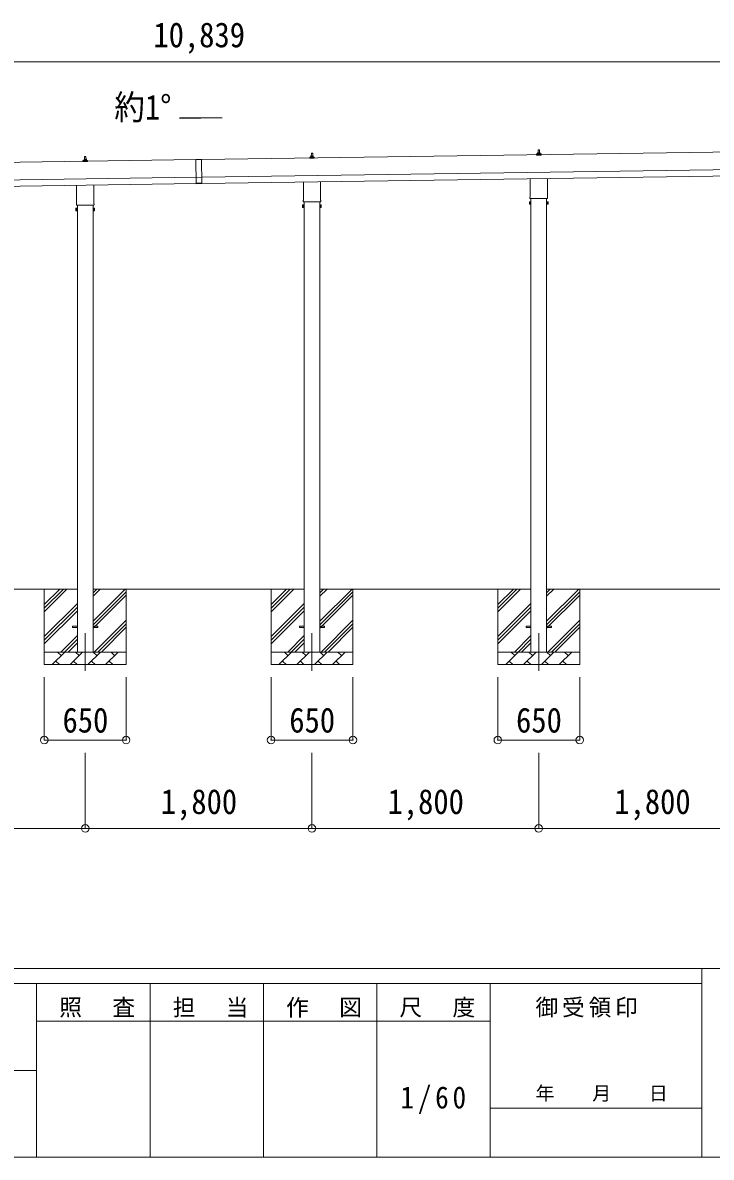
# Model space of a CAD drawing. Units: millimetres at full size, sheet at 1:60. Extents: x -16864 to 16864, y -11640 to 11640.
# Drawn here: x 5292 to 10758, y -11640 to -2630 of the extents above; entities that cross this region are included whole.
import ezdxf
from ezdxf.enums import TextEntityAlignment as Align

# ---------------------------------------------------------------- set-up
doc = ezdxf.new("R2010")
doc.units = ezdxf.units.MM
doc.header["$LTSCALE"] = 60
doc.header["$PDMODE"] = 32
doc.header["$PDSIZE"] = 60
doc.linetypes.add('CHAIN1', pattern=[8, 5, -1, 1, -1])
for name, color, linetype, lineweight in [('0-1_Defpoints', 7, 'CHAIN1', 9), ('0-2_TEXT1', 4, 'Continuous', 9), ('0-3_SHAPE', 7, 'Continuous', 9), ('0-7_PARTS2', 7, 'Continuous', 9), ('0-8_TABLE1', 6, 'Continuous', 9), ('F-0', 7, 'Continuous', 9)]:
    doc.layers.add(name, color=color, linetype=linetype, lineweight=lineweight)
doc.styles.add('ＭＳ ゴシック', font='')
doc.styles.get('ＭＳ ゴシック').set_extended_font_data('MS Gothic')

msp = doc.modelspace()

# ---------------------------------------------------------------- linework, layer by layer
at = {"layer": '0-1_Defpoints'}
for p, q in [((5788, -7477.47), (5788, -7826.47)), ((7588, -7477.47), (7588, -7826.47)), ((9388, -7477.47), (9388, -7826.47))]:
    msp.add_line(p, q, dxfattribs=at)
at = {"layer": '0-2_TEXT1'}
for p, q in [((6875.91, -3386.64), (6539.91, -3391.44)), ((5782.31, -3716.78), (5783.04, -3693.26)), ((5784.04, -3692.28), (5792.58, -3692.28)), ((5793.58, -3693.26), (5794.31, -3716.78)), ((12075.7, -3639.81), (6710.75, -3716.45)), ((7578.31, -3695.28), (7578.31, -3691.07)), ((7579.31, -3691.07), (7597.31, -3691.07)), ((7582.31, -3691.07), (7583.04, -3667.55)), ((7584.04, -3666.57), (7592.58, -3666.57)), ((7593.58, -3667.55), (7594.31, -3691.07)), ((7598.31, -3695.28), (7598.31, -3691.07)), ((9370.06, -3680.86), (9370.06, -3673.14)), ((9406.56, -3680.86), (9370.06, -3680.86)), ((9370.44, -3672.36), (9406.18, -3672.36)), ((9370.82, -3672.17), (9377.55, -3670.54)), ((9377.93, -3670.36), (9398.69, -3670.36)), ((9378.31, -3669.57), (9378.31, -3665.36)), ((9379.31, -3665.36), (9397.31, -3665.36)), ((9382.31, -3665.36), (9383.04, -3641.83)), ((9384.04, -3640.86), (9392.58, -3640.86)), ((9393.58, -3641.83), (9394.31, -3665.36)), ((9398.31, -3669.57), (9398.31, -3665.36)), ((9405.8, -3672.17), (9399.07, -3670.54)), ((9406.56, -3680.86), (9406.56, -3673.14)), ((6665.75, -3717.1), (1300.8, -3793.74)), ((5770.06, -3732.28), (5770.06, -3724.57)), ((5806.56, -3732.28), (5770.06, -3732.28)), ((5770.44, -3723.78), (5806.18, -3723.78)), ((5770.82, -3723.6), (5777.55, -3721.97)), ((5777.93, -3721.78), (5798.69, -3721.78)), ((5778.31, -3721), (5778.31, -3716.78)), ((5779.31, -3716.78), (5797.31, -3716.78)), ((5798.31, -3721), (5798.31, -3716.78)), ((5805.8, -3723.6), (5799.07, -3721.97)), ((5806.56, -3732.28), (5806.56, -3724.57)), ((6665.74, -3716.1), (6710.73, -3715.45)), ((6665.74, -3716.1), (6668.49, -3908.58)), ((6710.75, -3716.45), (6665.75, -3717.1)), ((6710.73, -3715.45), (6713.48, -3907.93)), ((6712.75, -3856.44), (12077.7, -3779.8)), ((7570.06, -3706.57), (7570.06, -3698.86)), ((7606.56, -3706.57), (7570.06, -3706.57)), ((7570.44, -3698.07), (7606.18, -3698.07)), ((7570.82, -3697.88), (7577.55, -3696.26)), ((7577.93, -3696.07), (7598.69, -3696.07)), ((7605.8, -3697.88), (7599.07, -3696.26)), ((7606.56, -3706.57), (7606.56, -3698.86)), ((1302.8, -3933.72), (6667.75, -3857.08)), ((6712.76, -3857.44), (6667.77, -3858.08)), ((6713.46, -3906.43), (12078.41, -3829.79)), ((9319.7, -4014.84), (9319.7, -3869.2)), ((9456.3, -3867.25), (9456.3, -4014.84)), ((1303.51, -3983.72), (6668.47, -3907.08)), ((5719.7, -4066.27), (5719.7, -3920.63)), ((5856.3, -3918.68), (5856.3, -4066.27)), ((6713.41, -3902.93), (6668.42, -3903.58)), ((6713.48, -3907.93), (6668.49, -3908.58)), ((7519.7, -4040.56), (7519.7, -3894.92)), ((7656.3, -3892.96), (7656.3, -4040.56)), ((7518, -4049.33), (7518, -4043.83)), ((7655.94, -4052.83), (7520.07, -4052.83)), ((7525.5, -4052.83), (7525.5, -7627.47)), ((7650.5, -7627.47), (7650.5, -4052.83)), ((7658, -4043.83), (7658, -4049.33)), ((9314, -4053.11), (9314.76, -4051.8)), ((9314, -4053.11), (9314, -4070.11)), ((9318, -4023.61), (9318, -4018.11)), ((9455.94, -4027.11), (9320.07, -4027.11)), ((9325.5, -4027.11), (9325.5, -7627.47)), ((9450.5, -7627.47), (9450.5, -4027.11)), ((9458, -4018.11), (9458, -4023.61)), ((9462, -4053.11), (9461.24, -4051.8)), ((9462, -4053.11), (9462, -4070.11)), ((5714, -4104.54), (5714.76, -4103.23)), ((5714, -4104.54), (5714, -4121.54)), ((5714, -4121.54), (5714.76, -4122.86)), ((5721, -4108.14), (5714.76, -4108.14)), ((5721, -4117.95), (5714.76, -4117.95)), ((5721, -4122.86), (5714.76, -4122.86)), ((5718, -4075.04), (5718, -4069.54)), ((5855.94, -4078.54), (5720.07, -4078.54)), ((5723.5, -4122.24), (5721, -4122.24)), ((5725.5, -4078.54), (5725.5, -7627.47)), ((5850.5, -7627.47), (5850.5, -4078.54)), ((5852.5, -4122.24), (5855, -4122.24)), ((5855, -4108.14), (5861.24, -4108.14)), ((5855, -4117.95), (5861.24, -4117.95)), ((5855, -4122.86), (5861.24, -4122.86)), ((5858, -4069.54), (5858, -4075.04)), ((5862, -4104.54), (5861.24, -4103.23)), ((5862, -4121.54), (5861.24, -4122.86)), ((5862, -4104.54), (5862, -4121.54)), ((7514, -4078.83), (7514.76, -4077.51)), ((7514, -4078.83), (7514, -4095.83)), ((7514, -4095.83), (7514.76, -4097.14)), ((7521, -4082.42), (7514.76, -4082.42)), ((7521, -4092.24), (7514.76, -4092.24)), ((7521, -4097.14), (7514.76, -4097.14)), ((7523.5, -4096.53), (7521, -4096.53)), ((7652.5, -4096.53), (7655, -4096.53)), ((7655, -4082.42), (7661.24, -4082.42)), ((7655, -4092.24), (7661.24, -4092.24)), ((7655, -4097.14), (7661.24, -4097.14)), ((7662, -4078.83), (7661.24, -4077.51)), ((7662, -4095.83), (7661.24, -4097.14)), ((7662, -4078.83), (7662, -4095.83)), ((9314, -4070.11), (9314.76, -4071.43)), ((9321, -4056.71), (9314.76, -4056.71)), ((9321, -4066.52), (9314.76, -4066.52)), ((9321, -4071.43), (9314.76, -4071.43)), ((9323.5, -4070.81), (9321, -4070.81)), ((9452.5, -4070.81), (9455, -4070.81)), ((9455, -4056.71), (9461.24, -4056.71)), ((9455, -4066.52), (9461.24, -4066.52)), ((9455, -4071.43), (9461.24, -4071.43)), ((9462, -4070.11), (9461.24, -4071.43)), ((5688, -7422.97), (5725.5, -7422.97)), ((5688, -7431.97), (5688, -7422.97)), ((5688, -7422.97), (5725.5, -7422.97)), ((5688, -7431.97), (5688, -7422.97)), ((5688, -7431.97), (5725.5, -7431.97)), ((5688, -7431.97), (5725.5, -7431.97)), ((5850.5, -7422.97), (5888, -7422.97)), ((5850.5, -7422.97), (5888, -7422.97)), ((5850.5, -7431.97), (5888, -7431.97)), ((5850.5, -7431.97), (5888, -7431.97)), ((5888, -7431.97), (5888, -7422.97)), ((5888, -7431.97), (5888, -7422.97)), ((7488, -7422.97), (7525.5, -7422.97)), ((7488, -7431.97), (7488, -7422.97)), ((7488, -7422.97), (7525.5, -7422.97)), ((7488, -7431.97), (7488, -7422.97)), ((7488, -7431.97), (7525.5, -7431.97)), ((7488, -7431.97), (7525.5, -7431.97)), ((7650.5, -7422.97), (7688, -7422.97)), ((7650.5, -7422.97), (7688, -7422.97)), ((7650.5, -7431.97), (7688, -7431.97)), ((7650.5, -7431.97), (7688, -7431.97)), ((7688, -7431.97), (7688, -7422.97)), ((7688, -7431.97), (7688, -7422.97)), ((9288, -7422.97), (9325.5, -7422.97)), ((9288, -7431.97), (9288, -7422.97)), ((9288, -7422.97), (9325.5, -7422.97)), ((9288, -7431.97), (9288, -7422.97)), ((9288, -7431.97), (9325.5, -7431.97)), ((9288, -7431.97), (9325.5, -7431.97)), ((9450.5, -7422.97), (9488, -7422.97)), ((9450.5, -7422.97), (9488, -7422.97)), ((9450.5, -7431.97), (9488, -7431.97)), ((9450.5, -7431.97), (9488, -7431.97)), ((9488, -7431.97), (9488, -7422.97)), ((9488, -7431.97), (9488, -7422.97))]:
    msp.add_line(p, q, dxfattribs=at)
for points in [[(9321, -4071.43), (9321, -4051.8), (9314.76, -4051.8)], [(9321, -4070.81), (9321, -4052.41), (9323.5, -4052.41)], [(9455, -4070.81), (9455, -4052.41), (9452.5, -4052.41)], [(9455, -4071.43), (9455, -4051.8), (9461.24, -4051.8)], [(5721, -4122.86), (5721, -4103.23), (5714.76, -4103.23)], [(5721, -4122.24), (5721, -4103.84), (5723.5, -4103.84)], [(5855, -4122.24), (5855, -4103.84), (5852.5, -4103.84)], [(5855, -4122.86), (5855, -4103.23), (5861.24, -4103.23)], [(7521, -4097.14), (7521, -4077.51), (7514.76, -4077.51)], [(7521, -4096.53), (7521, -4078.13), (7523.5, -4078.13)], [(7655, -4096.53), (7655, -4078.13), (7652.5, -4078.13)], [(7655, -4097.14), (7655, -4077.51), (7661.24, -4077.51)]]:
    msp.add_lwpolyline(points, dxfattribs=at)
for points in [[(9323.5, -4072.11), (9323.5, -4051.11), (9325.5, -4051.11), (9325.5, -4072.11)], [(9452.5, -4072.11), (9452.5, -4051.11), (9450.5, -4051.11), (9450.5, -4072.11)], [(5723.5, -4123.54), (5723.5, -4102.54), (5725.5, -4102.54), (5725.5, -4123.54)], [(5852.5, -4123.54), (5852.5, -4102.54), (5850.5, -4102.54), (5850.5, -4123.54)], [(7523.5, -4097.83), (7523.5, -4076.83), (7525.5, -4076.83), (7525.5, -4097.83)], [(7652.5, -4097.83), (7652.5, -4076.83), (7650.5, -4076.83), (7650.5, -4097.83)]]:
    msp.add_lwpolyline(points, close=True, dxfattribs=at)
for centre, radius, start, end in [((5784.04, -3693.28), 1, 90, 178.60509), ((5792.58, -3693.28), 1, 1.39491, 90), ((7582.4, -3691.7), 4.13, 90, 171.17633), ((7579.31, -3692.07), 1, 90, 180), ((7584.04, -3667.57), 1, 90, 178.60509), ((7591.64, -3691.07), 4.83, 133.60282, 180), ((7584.98, -3691.07), 4.83, 0, 46.39718), ((7592.58, -3667.57), 1, 1.39491, 90), ((7594.22, -3691.7), 4.13, 8.82367, 90), ((7597.31, -3692.07), 1, 0, 90), ((9371.06, -3673.14), 1, 103.62699, 180), ((9377.31, -3669.57), 1, 283.62699, 0), ((9382.4, -3665.99), 4.13, 90, 171.17633), ((9379.31, -3666.36), 1, 90, 180), ((9384.04, -3641.86), 1, 90, 178.60509), ((9391.64, -3665.36), 4.83, 133.60282, 180), ((9384.98, -3665.36), 4.83, 0, 46.39718), ((9392.58, -3641.86), 1, 1.39491, 90), ((9394.22, -3665.99), 4.13, 8.82367, 90), ((9397.31, -3666.36), 1, 0, 90), ((9399.31, -3669.57), 1, 180, 256.37301), ((9405.56, -3673.14), 1, 0, 76.37301), ((5771.06, -3724.57), 1, 103.62699, 180), ((5777.31, -3721), 1, 283.62699, 0), ((5782.4, -3717.42), 4.13, 90, 171.17633), ((5779.31, -3717.78), 1, 90, 180), ((5791.64, -3716.78), 4.83, 133.60282, 180), ((5784.98, -3716.78), 4.83, 0, 46.39718), ((5794.22, -3717.42), 4.13, 8.82367, 90), ((5797.31, -3717.78), 1, 0, 90), ((5799.31, -3721), 1, 180, 256.37301), ((5805.56, -3724.57), 1, 0, 76.37301), ((7571.06, -3698.86), 1, 103.62699, 180), ((7577.31, -3695.28), 1, 283.62699, 0), ((7599.31, -3695.28), 1, 180, 256.37301), ((7605.56, -3698.86), 1, 0, 76.37301), ((7522, -4043.83), 4, 125.09963, 180), ((7522, -4049.33), 4, 180, 194.47751), ((7522, -4049.33), 4, 194.47751, 241.04498), ((7654, -4049.33), 4, 298.95502, 345.52249), ((7654, -4043.83), 4, 0, 54.90037), ((7654, -4049.33), 4, 345.52249, 0), ((9318.35, -4054.25), 4.34, 145.61575, 214.38425), ((9322, -4018.11), 4, 125.09963, 180), ((9322, -4023.61), 4, 180, 194.47751), ((9322, -4023.61), 4, 194.47751, 241.04498), ((9454, -4023.61), 4, 298.95502, 345.52249), ((9454, -4018.11), 4, 0, 54.90037), ((9454, -4023.61), 4, 345.52249, 0), ((9457.66, -4054.25), 4.34, 325.61575, 34.38425), ((5730.24, -4113.04), 16.24, 162.41205, 197.58795), ((5718.35, -4105.68), 4.34, 145.61575, 214.38425), ((5718.35, -4120.4), 4.34, 145.61575, 214.38425), ((5722, -4069.54), 4, 125.09963, 180), ((5722, -4075.04), 4, 180, 194.47751), ((5722, -4075.04), 4, 194.47751, 241.04498), ((5854, -4075.04), 4, 298.95502, 345.52249), ((5854, -4069.54), 4, 0, 54.90037), ((5854, -4075.04), 4, 345.52249, 0), ((5845.76, -4113.04), 16.24, 342.41205, 17.58795), ((5857.66, -4105.68), 4.34, 325.61575, 34.38425), ((5857.66, -4120.4), 4.34, 325.61575, 34.38425), ((7530.24, -4087.33), 16.24, 162.41205, 197.58795), ((7518.35, -4079.97), 4.34, 145.61575, 214.38425), ((7518.35, -4094.69), 4.34, 145.61575, 214.38425), ((7645.76, -4087.33), 16.24, 342.41205, 17.58795), ((7657.66, -4079.97), 4.34, 325.61575, 34.38425), ((7657.66, -4094.69), 4.34, 325.61575, 34.38425), ((9330.24, -4061.61), 16.24, 162.41205, 197.58795), ((9318.35, -4068.98), 4.34, 145.61575, 214.38425), ((9445.76, -4061.61), 16.24, 342.41205, 17.58795), ((9457.66, -4068.98), 4.34, 325.61575, 34.38425)]:
    msp.add_arc(centre, radius, start, end, dxfattribs=at)
at = {"layer": '0-3_SHAPE'}
for p, q in [((5725.5, -7127.47), (4050.5, -7127.47)), ((5463, -7127.47), (5463, -7727.47)), ((5463, -7250.95), (5586.49, -7127.47)), ((5463, -7279.24), (5614.77, -7127.47)), ((5463, -7307.52), (5643.05, -7127.47)), ((7525.5, -7127.47), (5850.5, -7127.47)), ((5850.5, -7156.3), (5879.33, -7127.47)), ((5850.5, -7184.58), (5907.61, -7127.47)), ((5850.5, -7382.57), (6103, -7130.07)), ((5850.5, -7410.85), (6113, -7148.35)), ((5850.5, -7439.14), (6113, -7176.64)), ((6113, -7127.47), (6113, -7727.47)), ((7263, -7127.47), (7263, -7727.47)), ((7263, -7250.95), (7386.49, -7127.47)), ((7263, -7279.24), (7414.77, -7127.47)), ((7263, -7307.52), (7443.05, -7127.47)), ((9325.5, -7127.47), (7650.5, -7127.47)), ((7650.5, -7156.3), (7679.33, -7127.47)), ((7650.5, -7184.58), (7707.61, -7127.47)), ((7650.5, -7382.57), (7903, -7130.07)), ((7650.5, -7410.85), (7913, -7148.35)), ((7650.5, -7439.14), (7913, -7176.64)), ((7913, -7127.47), (7913, -7727.47)), ((9063, -7127.47), (9063, -7727.47)), ((9063, -7250.95), (9186.49, -7127.47)), ((9063, -7279.24), (9214.77, -7127.47)), ((9063, -7307.52), (9243.05, -7127.47)), ((11125.5, -7127.47), (9450.5, -7127.47)), ((9450.5, -7156.3), (9479.33, -7127.47)), ((9450.5, -7184.58), (9507.61, -7127.47)), ((9450.5, -7382.57), (9703, -7130.07)), ((9450.5, -7410.85), (9713, -7148.35)), ((9450.5, -7439.14), (9713, -7176.64)), ((9713, -7127.47), (9713, -7727.47)), ((5463, -7505.51), (5725.5, -7243.01)), ((5463, -7533.8), (5725.5, -7271.3)), ((7263, -7505.51), (7525.5, -7243.01)), ((7263, -7533.8), (7525.5, -7271.3)), ((9063, -7505.51), (9325.5, -7243.01)), ((9063, -7533.8), (9325.5, -7271.3)), ((5463, -7562.08), (5725.5, -7299.58)), ((5860.16, -7627.47), (6113, -7374.63)), ((7263, -7562.08), (7525.5, -7299.58)), ((7660.16, -7627.47), (7913, -7374.63)), ((9063, -7562.08), (9325.5, -7299.58)), ((9460.16, -7627.47), (9713, -7374.63)), ((5888.44, -7627.47), (6113, -7402.91)), ((5916.73, -7627.47), (6113, -7431.2)), ((7688.44, -7627.47), (7913, -7402.91)), ((7716.73, -7627.47), (7913, -7431.2)), ((9488.44, -7627.47), (9713, -7402.91)), ((9516.73, -7627.47), (9713, -7431.2)), ((5595.6, -7627.47), (5725.5, -7497.57)), ((5623.89, -7627.47), (5725.5, -7525.85)), ((5652.17, -7627.47), (5725.5, -7554.14)), ((7395.6, -7627.47), (7525.5, -7497.57)), ((7423.89, -7627.47), (7525.5, -7525.85)), ((7452.17, -7627.47), (7525.5, -7554.14)), ((9195.6, -7627.47), (9325.5, -7497.57)), ((9223.89, -7627.47), (9325.5, -7525.85)), ((9252.17, -7627.47), (9325.5, -7554.14)), ((5463, -7627.47), (6113, -7627.47)), ((5525.87, -7727.47), (5625.87, -7627.47)), ((5597.32, -7656.02), (5568.76, -7627.47)), ((5667.29, -7727.47), (5767.29, -7627.47)), ((5738.74, -7656.02), (5710.19, -7627.47)), ((5808.71, -7727.47), (5908.71, -7627.47)), ((5880.16, -7656.02), (5851.61, -7627.47)), ((5950.14, -7727.47), (6050.14, -7627.47)), ((6021.58, -7656.02), (5993.03, -7627.47)), ((7263, -7627.47), (7913, -7627.47)), ((7325.87, -7727.47), (7425.87, -7627.47)), ((7397.32, -7656.02), (7368.76, -7627.47)), ((7467.29, -7727.47), (7567.29, -7627.47)), ((7538.74, -7656.02), (7510.19, -7627.47)), ((7608.71, -7727.47), (7708.71, -7627.47)), ((7680.16, -7656.02), (7651.61, -7627.47)), ((7750.14, -7727.47), (7850.14, -7627.47)), ((7821.58, -7656.02), (7793.03, -7627.47)), ((9063, -7627.47), (9713, -7627.47)), ((9125.87, -7727.47), (9225.87, -7627.47)), ((9197.32, -7656.02), (9168.76, -7627.47)), ((9267.29, -7727.47), (9367.29, -7627.47)), ((9338.74, -7656.02), (9310.19, -7627.47)), ((9408.71, -7727.47), (9508.71, -7627.47)), ((9480.16, -7656.02), (9451.61, -7627.47)), ((9550.14, -7727.47), (9650.14, -7627.47)), ((9621.58, -7656.02), (9593.03, -7627.47)), ((6113, -7727.47), (5463, -7727.47)), ((5554.42, -7698.92), (5582.98, -7727.47)), ((5695.85, -7698.92), (5724.4, -7727.47)), ((5837.27, -7698.92), (5865.82, -7727.47)), ((5978.69, -7698.92), (6007.24, -7727.47)), ((7913, -7727.47), (7263, -7727.47)), ((7354.42, -7698.92), (7382.98, -7727.47)), ((7495.85, -7698.92), (7524.4, -7727.47)), ((7637.27, -7698.92), (7665.82, -7727.47)), ((7778.69, -7698.92), (7807.24, -7727.47)), ((9713, -7727.47), (9063, -7727.47)), ((9154.42, -7698.92), (9182.98, -7727.47)), ((9295.85, -7698.92), (9324.4, -7727.47)), ((9437.27, -7698.92), (9465.82, -7727.47)), ((9578.69, -7698.92), (9607.24, -7727.47))]:
    msp.add_line(p, q, dxfattribs=at)
at = {"layer": '0-7_PARTS2', "color": 4}
for p, q in [((6539.91, -3391.44), (6539.91, -3386.64)), ((6539.91, -3386.64), (6875.91, -3386.64))]:
    msp.add_line(p, q, dxfattribs=at)
at = {"layer": '0-8_TABLE1'}
for p, q in [((12108.71, -2939.83), (1269.79, -2939.83)), ((5463, -8326.47), (5463, -7826.47)), ((6113, -8326.47), (6113, -7826.47)), ((7263, -8326.47), (7263, -7826.47)), ((7913, -8326.47), (7913, -7826.47)), ((9063, -8326.47), (9063, -7826.47)), ((9713, -8326.47), (9713, -7826.47)), ((5463, -8326.47), (6113, -8326.47)), ((7263, -8326.47), (7913, -8326.47)), ((9063, -8326.47), (9713, -8326.47)), ((5788, -9028.47), (5788, -8428.47)), ((7588, -9028.47), (7588, -8428.47)), ((9388, -9028.47), (9388, -8428.47)), ((5788, -9028.47), (3988, -9028.47)), ((7588, -9028.47), (5788, -9028.47)), ((9388, -9028.47), (7588, -9028.47)), ((11188, -9028.47), (9388, -9028.47))]:
    msp.add_line(p, q, dxfattribs=at)
for p in [(5463, -8326.47), (6113, -8326.47), (7263, -8326.47), (7913, -8326.47), (9063, -8326.47), (9713, -8326.47), (5788, -9028.47), (7588, -9028.47), (9388, -9028.47)]:
    msp.add_point(p, dxfattribs=at)
at = {"layer": 'F-0', "color": 5, "lineweight": 5}
for p, q in [((-16864.12, -10140), (16015.88, -10140)), ((10682.37, -10140), (10682.37, -11640)), ((-16864.12, -10260), (10682.37, -10260)), ((5402.37, -10260), (5402.37, -11640)), ((6302.37, -10260), (6302.37, -11640)), ((7202.37, -10260), (7202.37, -11640)), ((8102.36, -10260), (8102.36, -11640)), ((9002.37, -10260), (9002.37, -11640)), ((5402.37, -10560), (9002.37, -10560)), ((-6897.63, -10950), (5402.37, -10950)), ((9002.37, -11250), (10682.37, -11250)), ((-16864.12, -11640), (16015.88, -11640))]:
    msp.add_line(p, q, dxfattribs=at)

# ---------------------------------------------------------------- texts
at = {"layer": '0-7_PARTS2', "style": 'ＭＳ ゴシック', "width": 0.9}
msp.add_text('約1°', height=197.9, dxfattribs=at).set_placement((6018.82, -3459.19), align=Align.BOTTOM_LEFT)
at = {"layer": '0-8_TABLE1', "color": 7, "style": 'ＭＳ ゴシック', "width": 0.9}
for s, p in [('10,839', (6329.25, -2884.83)), ('650', (5608, -8326.47)), ('650', (7408, -8326.47)), ('650', (9208, -8326.47)), ('1,800', (6388, -8973.47)), ('1,800', (8188, -8973.47)), ('1,800', (9988, -8973.47))]:
    msp.add_text(s, height=197.9, dxfattribs=at).set_placement(p, align=Align.BOTTOM_LEFT)
at = {"layer": 'F-0', "style": 'ＭＳ ゴシック'}
msp.add_text('年\u3000\u3000月\u3000\u3000日', height=110, dxfattribs=at).set_placement((9362.37, -11220), align=Align.BOTTOM_LEFT)
at = {"layer": 'F-0', "attachment_point": 7, "style": 'ＭＳ ゴシック'}
for s, insert, char_height in [('\\T1.17;照\u3000査', (5582.37, -10530), 132), ('\\T1.17;担\u3000当', (6482.37, -10530), 132), ('\\T1.17;作\u3000図', (7382.37, -10530), 132), ('\\T1.17;尺\u3000度', (8282.37, -10530), 132), ('\\T1.17;御受領印', (9362.37, -10530), 132), ('\\T1.28;\\W0.9;1/60', (8289.87, -11295), 176)]:
    msp.add_mtext(s, dxfattribs=dict(at, insert=insert, char_height=char_height))

doc.saveas('drawing.dxf')
